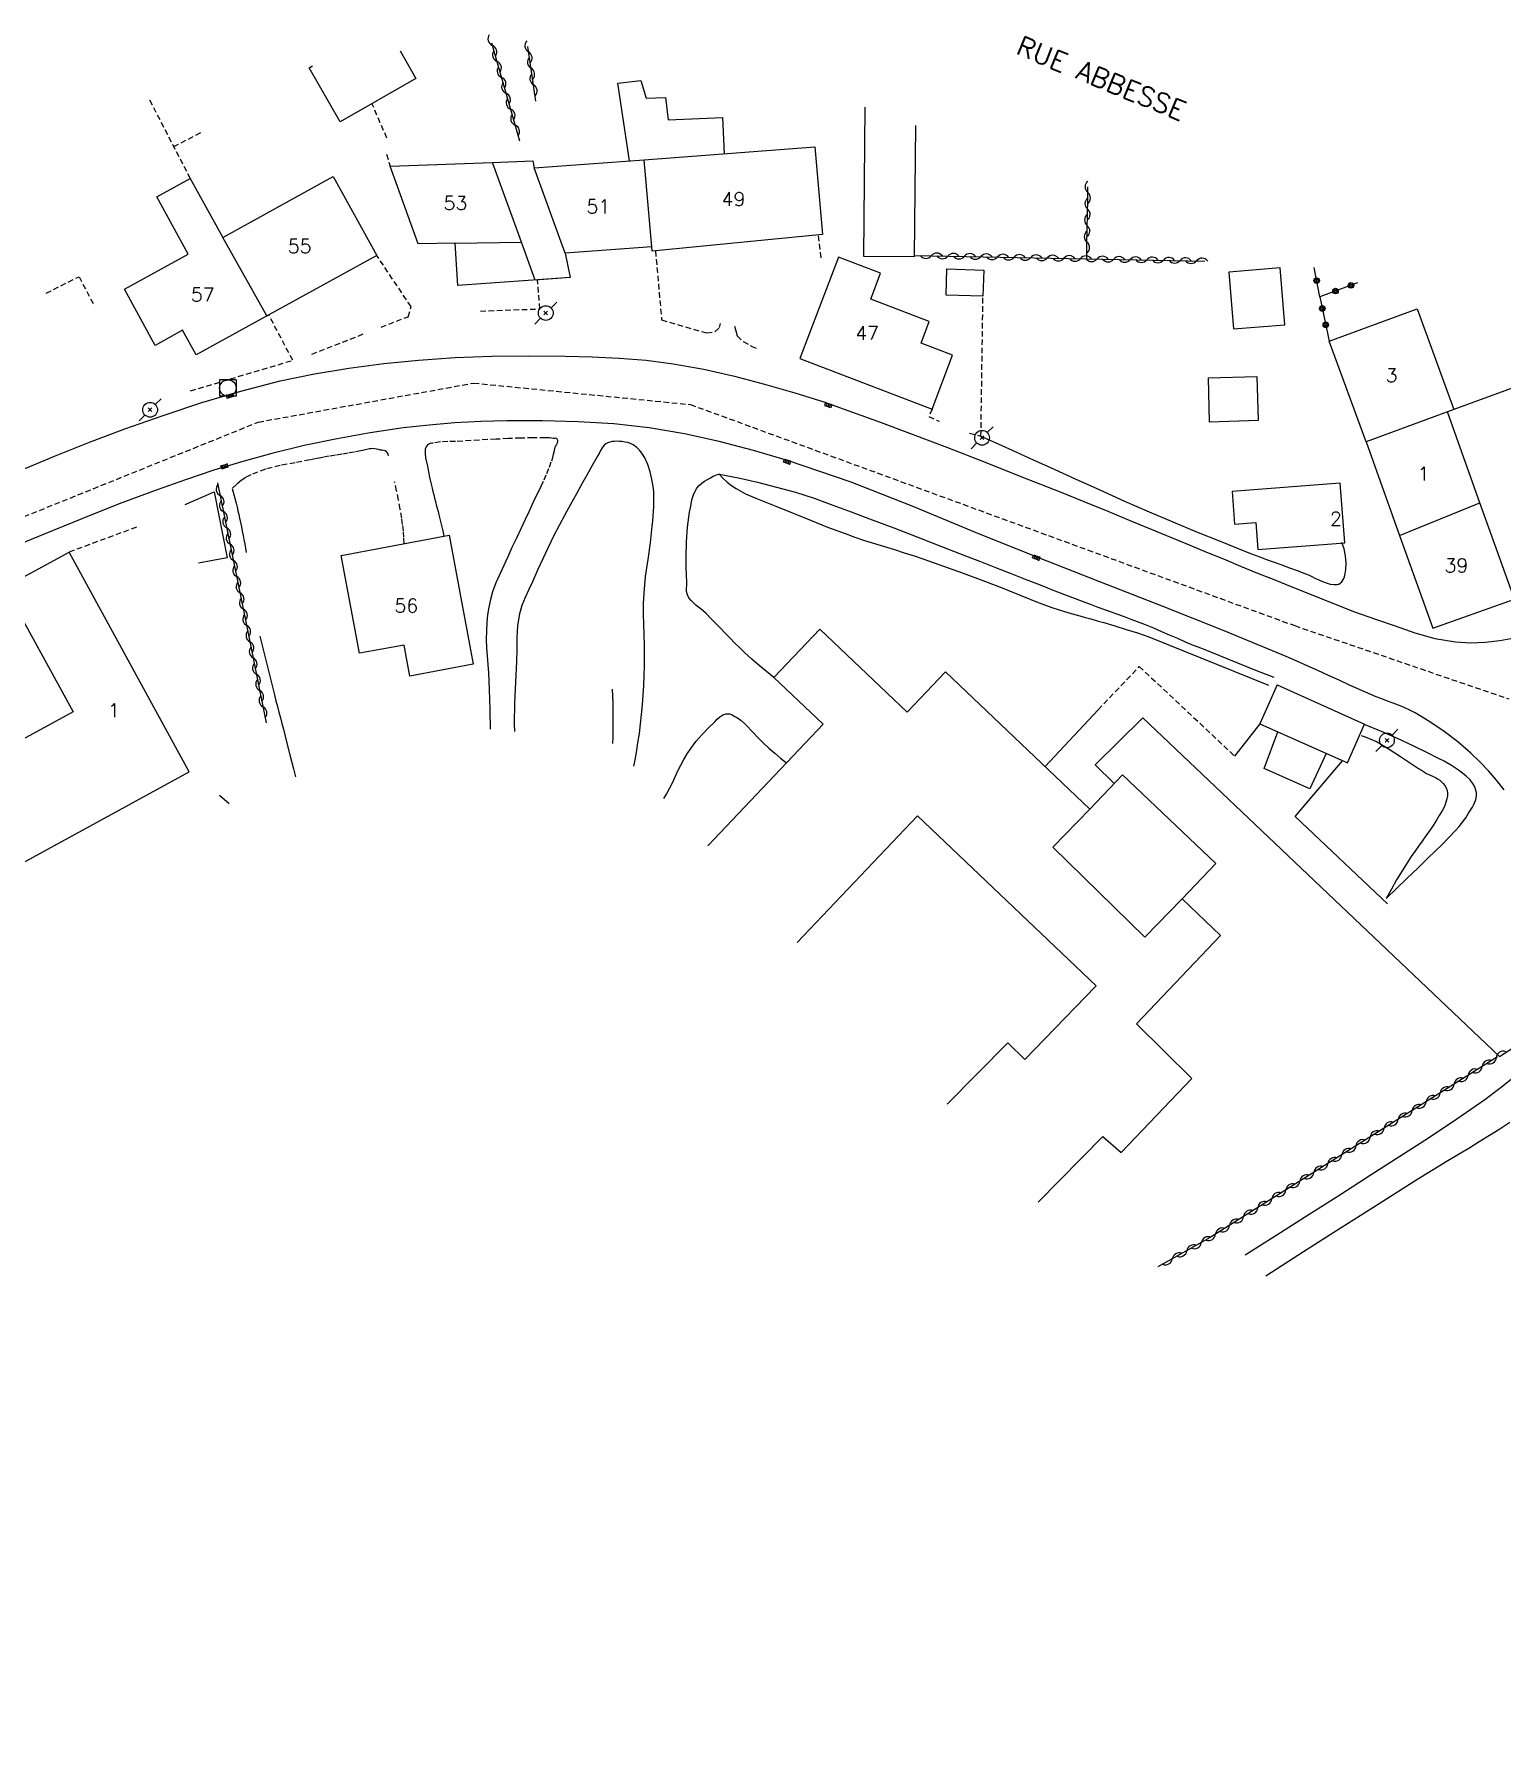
# Model space of a CAD drawing. Header units: millimetres. Extents: x 170000 to 171000, y 147000 to 147937.
# Drawn here: x 170741.3 to 170874, y 147328.8 to 147482.6 of the extents above; entities that cross this region are included whole.
import ezdxf
from ezdxf.enums import TextEntityAlignment as Align

# ---------------------------------------------------------------- set-up
doc = ezdxf.new("R2010")
doc.units = ezdxf.units.MM
doc.linetypes.add('DASHED', pattern=[0.75, 0.5, -0.25])
doc.layers.get('0').update_dxf_attribs({"linetype": 'CONTINUOUS'})
for name, color, linetype in [('w0001', 6, 'DASHED'), ('w0008', 7, 'CONTINUOUS'), ('w0014', 7, 'CONTINUOUS'), ('W0017', 7, 'CONTINUOUS'), ('W0101', 7, 'CONTINUOUS'), ('W0104', 1, 'CONTINUOUS'), ('w0112', 1, 'DASHED'), ('w0211', 2, 'CONTINUOUS'), ('W0214', 2, 'CONTINUOUS'), ('W0300', 7, 'CONTINUOUS'), ('w0310', 3, 'CONTINUOUS'), ('w0323', 7, 'CONTINUOUS'), ('W0401', 7, 'CONTINUOUS'), ('w0420', 7, 'CONTINUOUS'), ('W0473', 7, 'CONTINUOUS'), ('w0989', 7, 'CONTINUOUS'), ('w0991', 7, 'CONTINUOUS'), ('w1102', 7, 'CONTINUOUS')]:
    doc.layers.add(name, color=color, linetype=linetype)
doc.styles.get("Standard").update_dxf_attribs({"font": 'romans.shx', "width": 0.85})

# ---------------------------------------------------------------- blocks, each defined once
blk = doc.blocks.new('T473')
for p, q in [((-0.166667, 0.166667), (0.166667, -0.166667)), ((-0.166667, -0.166667), (0.166667, 0.166667)), ((0.500001, 0.500001), (1.000002, 1.000002)), ((-1.000002, -1.000002), (-0.500001, -0.500001))]:
    blk.add_line(p, q)
blk.add_ellipse((0, 0), major_axis=(0.471405, 0.471405), ratio=1, start_param=5.4977871438, end_param=11.780972451)
blk = doc.blocks.new('T401')
for p, q in [((-0.3, 0.3), (0, 0.3)), ((-0.3, -0.25), (-0.3, 0.3)), ((-0.3, 0.15), (0, 0.15)), ((-0.3, 0), (0, 0)), ((0, 0.3), (0, -0.25)), ((-0.3, -0.15), (0, -0.15)), ((-0.3, -0.25), (-0.3, -0.3)), ((-0.3, -0.3), (0, -0.3)), ((0, -0.3), (0, -0.25))]:
    blk.add_line(p, q)
blk = doc.blocks.new('T420')
for p, q in [((0.75, 0.75), (-0.75, 0.75)), ((-0.75, 0.75), (-0.75, -0.75)), ((0.75, 0.75), (0.75, -0.75)), ((0.75, -0.75), (-0.75, -0.75))]:
    blk.add_line(p, q)
blk.add_ellipse((0, 0), major_axis=(-0.53, 0.53), ratio=1, start_param=3.926991, end_param=10.210176)
blk = doc.blocks.new('t323o')
at = {"color": 0, "linetype": 'Continuous'}
for radius in [0.25, 0.15]:
    blk.add_circle((0, 0), radius, dxfattribs=at)
blk = doc.blocks.new('t310o')
at = {"color": 0, "linetype": 'Continuous'}
for centre, start, end in [((-0.5, 0.38), 216.8699, 323.1304), ((0.5, -0.37), 36.8699, 143.1303)]:
    blk.add_arc(centre, 0.625, start, end, dxfattribs=at)

msp = doc.modelspace()

# ---------------------------------------------------------------- linework, layer by layer
at = {"layer": 'w0001'}
msp.add_lwpolyline([(170577.81, 147328.79), (170622.68, 147371.09), (170667.66, 147403.57), (170714.65, 147428.58), (170761.56, 147447.52), (170781.04, 147451.05), (170800.63, 147449.11), (170855.28, 147429.11), (170874.65, 147422.48)], dxfattribs=at)
at = {"layer": 'w0008'}
for points in [[(170739.96, 147443.1), (170743.12, 147444.43), (170746.29, 147445.71), (170749.5, 147446.91), (170752.96, 147448.12), (170756.45, 147449.28), (170759.97, 147450.33), (170763.53, 147451.24), (170766.64, 147451.88), (170769.76, 147452.4), (170772.9, 147452.81), (170776.05, 147453.13), (170779.36, 147453.37), (170782.67, 147453.49), (170785.99, 147453.52), (170789.3, 147453.49), (170791.75, 147453.42), (170794.19, 147453.3), (170796.63, 147453.11), (170799.07, 147452.8), (170801.85, 147452.3), (170804.61, 147451.67), (170807.35, 147450.95), (170810.07, 147450.17), (170812.7, 147449.34), (170815.3, 147448.43), (170817.88, 147447.47), (170820.46, 147446.51), (170823.88, 147445.22), (170827.28, 147443.89), (170830.67, 147442.55), (170834.07, 147441.2), (170836.22, 147440.33), (170838.37, 147439.45), (170840.52, 147438.56), (170842.66, 147437.68), (170844.21, 147437.05), (170845.75, 147436.41), (170847.3, 147435.77), (170848.84, 147435.14), (170850.39, 147434.5), (170851.93, 147433.87), (170853.48, 147433.24), (170855.03, 147432.62), (170856.91, 147431.86), (170858.79, 147431.1), (170860.68, 147430.37), (170862.59, 147429.69), (170864.36, 147429.08), (170866.14, 147428.47), (170867.96, 147427.96), (170869.82, 147427.64), (170871.17, 147427.57), (170872.51, 147427.63), (170873.84, 147427.78), (170875.16, 147428.02)], [(170874.22, 147414.26), (170873.53, 147415.14), (170872.8, 147415.99), (170872.03, 147416.8), (170871.21, 147417.58), (170870.03, 147418.59), (170868.79, 147419.53), (170867.5, 147420.41), (170866.16, 147421.22), (170865.68, 147421.47), (170865.18, 147421.7), (170864.68, 147421.91), (170864.18, 147422.1), (170863.67, 147422.29), (170863.16, 147422.48), (170862.66, 147422.68), (170862.16, 147422.89), (170861.2, 147423.31), (170860.24, 147423.74), (170859.29, 147424.18), (170858.33, 147424.61), (170857.38, 147425.05), (170856.42, 147425.48), (170855.46, 147425.91), (170854.5, 147426.33), (170848.91, 147428.64), (170843.3, 147430.87), (170837.67, 147433.07), (170832.04, 147435.28), (170826.43, 147437.55), (170820.83, 147439.87), (170815.18, 147442.09), (170809.43, 147444.05), (170806.35, 147444.96), (170803.24, 147445.77), (170800.09, 147446.46), (170796.92, 147446.99), (170793.71, 147447.35), (170790.49, 147447.54), (170787.26, 147447.62), (170784.04, 147447.62), (170781.69, 147447.56), (170779.34, 147447.44), (170777, 147447.25), (170774.66, 147446.99), (170771.67, 147446.55), (170768.68, 147446.01), (170765.72, 147445.39), (170762.78, 147444.69), (170760.15, 147443.97), (170757.55, 147443.16), (170754.97, 147442.3), (170752.41, 147441.4), (170748.98, 147440.12), (170745.59, 147438.76), (170742.21, 147437.37), (170738.83, 147435.99)]]:
    msp.add_lwpolyline(points, dxfattribs=at)
at = {"layer": 'w0014'}
msp.add_lwpolyline([(170826.91, 147446.25), (170828.48, 147445.54), (170830.06, 147444.82), (170831.63, 147444.11), (170833.21, 147443.4), (170835.43, 147442.39), (170837.66, 147441.38), (170839.89, 147440.38), (170842.13, 147439.4), (170844.26, 147438.5), (170846.39, 147437.61), (170848.53, 147436.74), (170850.68, 147435.88), (170851.37, 147435.62), (170852.05, 147435.36), (170852.74, 147435.1), (170853.43, 147434.85), (170854.12, 147434.6), (170854.81, 147434.35), (170855.5, 147434.09), (170856.19, 147433.84), (170856.52, 147433.7), (170856.84, 147433.55), (170857.15, 147433.39), (170857.47, 147433.24), (170857.8, 147433.09), (170858.14, 147432.97), (170858.49, 147432.87), (170858.85, 147432.82), (170858.99, 147432.82), (170859.13, 147432.83), (170859.28, 147432.87), (170859.4, 147432.95), (170859.53, 147433.07), (170859.63, 147433.21), (170859.71, 147433.37), (170859.77, 147433.53), (170859.81, 147433.68), (170859.84, 147433.84), (170859.86, 147434), (170859.89, 147434.17), (170859.92, 147434.8), (170859.87, 147435.43), (170859.74, 147436.05), (170859.53, 147436.64)], dxfattribs=at)
at = {"layer": 'W0017'}
for points in [[(170795.52, 147416.4), (170795.58, 147416.67), (170795.75, 147417.65), (170795.89, 147418.51), (170796.02, 147419.37), (170796.12, 147420.23), (170796.22, 147421.09), (170796.29, 147421.96), (170796.36, 147422.82), (170796.41, 147423.69), (170796.46, 147424.56), (170796.49, 147425.49), (170796.49, 147426.43), (170796.47, 147427.36), (170796.44, 147428.3), (170796.41, 147429.23), (170796.39, 147430.17), (170796.4, 147431.1), (170796.44, 147432.04), (170796.58, 147433.56), (170796.81, 147435.08), (170797.03, 147436.59), (170797.19, 147438.11), (170797.23, 147438.56), (170797.26, 147439), (170797.3, 147439.45), (170797.32, 147439.9), (170797.34, 147440.35), (170797.34, 147440.8), (170797.32, 147441.25), (170797.27, 147441.7), (170797.16, 147442.36), (170797.01, 147443.02), (170796.8, 147443.67), (170796.51, 147444.28), (170796.31, 147444.62), (170796.07, 147444.94), (170795.8, 147445.23), (170795.47, 147445.47), (170795.23, 147445.59), (170794.97, 147445.67), (170794.7, 147445.71), (170794.44, 147445.75), (170794.22, 147445.77), (170794, 147445.79), (170793.77, 147445.78), (170793.55, 147445.75), (170793.36, 147445.7), (170793.18, 147445.63), (170793, 147445.54), (170792.84, 147445.42), (170792.65, 147445.2), (170792.5, 147444.94), (170792.37, 147444.68), (170792.24, 147444.43), (170791.75, 147443.59), (170791.26, 147442.73), (170790.79, 147441.88), (170790.32, 147441.02), (170789.79, 147440.07), (170789.27, 147439.12), (170788.76, 147438.16), (170788.27, 147437.2), (170787.77, 147436.18), (170787.28, 147435.15), (170786.8, 147434.12), (170786.35, 147433.08), (170786.03, 147432.37), (170785.7, 147431.67), (170785.4, 147430.94), (170785.18, 147430.19), (170785.01, 147429.12), (170784.94, 147428.03), (170784.93, 147426.95), (170784.9, 147425.87), (170784.82, 147423.99), (170784.74, 147422.11), (170784.71, 147420.22), (170784.73, 147419.53)], [(170808.18, 147424.42), (170807.51, 147424.96), (170806.85, 147425.51), (170806.2, 147426.07), (170805.56, 147426.65), (170805.11, 147427.09), (170804.66, 147427.52), (170804.22, 147427.97), (170803.79, 147428.42), (170803.36, 147428.87), (170802.92, 147429.32), (170802.49, 147429.77), (170802.05, 147430.22), (170801.83, 147430.42), (170801.6, 147430.61), (170801.37, 147430.79), (170801.14, 147430.97), (170800.91, 147431.17), (170800.69, 147431.39), (170800.5, 147431.64), (170800.36, 147431.91), (170800.28, 147432.19), (170800.27, 147432.48), (170800.3, 147432.76), (170800.3, 147433.03), (170800.28, 147433.72), (170800.26, 147434.4), (170800.24, 147435.09), (170800.25, 147435.78), (170800.27, 147436.23), (170800.29, 147436.68), (170800.31, 147437.13), (170800.34, 147437.58), (170800.37, 147438.03), (170800.42, 147438.48), (170800.48, 147438.93), (170800.56, 147439.37), (170800.66, 147439.93), (170800.77, 147440.48), (170800.95, 147441.04), (170801.21, 147441.55), (170801.42, 147441.79), (170801.66, 147442), (170801.92, 147442.17), (170802.18, 147442.33), (170802.44, 147442.48), (170802.7, 147442.62), (170802.98, 147442.74), (170803.26, 147442.84)], [(170787.13, 147441.73), (170786.76, 147440.98), (170786.4, 147440.22), (170786.04, 147439.47), (170785.69, 147438.72), (170785.29, 147437.87), (170784.9, 147437.03), (170784.5, 147436.18), (170784.12, 147435.33), (170783.76, 147434.55), (170783.39, 147433.77), (170783.04, 147432.98), (170782.75, 147432.17), (170782.56, 147431.48), (170782.41, 147430.79), (170782.3, 147430.09), (170782.22, 147429.39), (170782.19, 147428.63), (170782.18, 147427.87), (170782.21, 147427.11), (170782.26, 147426.36), (170782.32, 147425.6), (170782.37, 147424.85), (170782.42, 147424.1), (170782.45, 147423.34), (170782.5, 147421.54), (170782.53, 147419.75)], [(170837.5, 147421.5), (170832.71, 147416.37)], [(170798.22, 147413.49), (170798.46, 147413.88), (170798.74, 147414.39), (170799.01, 147414.91), (170799.26, 147415.44), (170799.51, 147415.97), (170799.77, 147416.49), (170800.04, 147417.01), (170800.34, 147417.52), (170800.66, 147418.01), (170801.15, 147418.66), (170801.69, 147419.28), (170802.26, 147419.87), (170802.86, 147420.43), (170803.07, 147420.64), (170803.29, 147420.86), (170803.56, 147421.04), (170803.87, 147421.14), (170804.16, 147421.13), (170804.42, 147421.04), (170804.66, 147420.9), (170804.88, 147420.76), (170805.22, 147420.52), (170805.54, 147420.26), (170805.83, 147419.97), (170806.11, 147419.67), (170806.39, 147419.37), (170806.66, 147419.07), (170806.94, 147418.77), (170807.23, 147418.49), (170807.74, 147418.03), (170808.26, 147417.57), (170808.79, 147417.13), (170809.32, 147416.69)], [(170838.96, 147414.83), (170837.25, 147416.51), (170841.55, 147420.76), (170873.79, 147390.14), (170881.99, 147395.42)], [(170852.12, 147420.24), (170849.85, 147417.32)], [(170863.68, 147403.94), (170855.31, 147411.84), (170859.59, 147416.9)], [(170758.05, 147413.78), (170758.93, 147413.02)], [(170882.32, 147394.56), (170881.19, 147393.52), (170880.06, 147392.48), (170878.9, 147391.47), (170877.74, 147390.47), (170876.45, 147389.38), (170875.15, 147388.31), (170873.83, 147387.26), (170872.48, 147386.24), (170869.95, 147384.47), (170867.38, 147382.77), (170864.78, 147381.11), (170862.19, 147379.44), (170859.35, 147377.61), (170856.51, 147375.79), (170853.66, 147373.98), (170850.81, 147372.18)], [(170852.68, 147370.31), (170856.08, 147372.51), (170859.49, 147374.69), (170862.91, 147376.86), (170866.33, 147379.01), (170867.27, 147379.59), (170868.2, 147380.16), (170869.14, 147380.73), (170870.08, 147381.3), (170871.02, 147381.87), (170871.96, 147382.45), (170872.89, 147383.02), (170873.82, 147383.61), (170874.74, 147384.21)]]:
    msp.add_lwpolyline(points, dxfattribs=at)
at = {"layer": 'W0101'}
for points in [[(170796.44, 147471.25), (170811.89, 147472.4)], [(170811.89, 147472.4), (170812.59, 147464.49)], [(170779.37, 147463.7), (170776.03, 147463.65), (170773.5, 147470.66), (170782.75, 147471)], [(170785.36, 147463.79), (170782.75, 147471)], [(170786.52, 147470.51), (170796.44, 147471.25)], [(170754.71, 147455.82), (170752.24, 147454.46), (170749.45, 147459.54), (170755.22, 147462.72), (170752.38, 147467.89), (170755.4, 147469.55), (170758.34, 147464.22)], [(170758.34, 147464.22), (170768.34, 147469.73), (170772.27, 147462.6), (170762.5, 147457.23)], [(170789.3, 147462.79), (170786.52, 147470.51)], [(170812.59, 147464.49), (170797.17, 147462.97), (170797.14, 147463.37), (170789.3, 147462.79)], [(170812.59, 147464.49), (170797.17, 147462.97), (170797.14, 147463.37)], [(170779.37, 147463.7), (170785.36, 147463.79)], [(170797.14, 147463.37), (170789.3, 147462.79)], [(170762.5, 147457.23), (170755.93, 147453.61), (170754.71, 147455.82)], [(170858.39, 147454.85), (170866.34, 147457.76)], [(170861.73, 147445.74), (170858.39, 147454.85)], [(170877.65, 147451.57), (170869.68, 147448.65)], [(170869.68, 147448.65), (170869.09, 147448.44)], [(170872.03, 147440.22), (170869.09, 147448.44)], [(170861.73, 147445.74), (170864.77, 147437.26)], [(170875.15, 147431.52), (170872.03, 147440.22)], [(170864.77, 147437.26), (170867.78, 147428.88)], [(170738.65, 147432.6), (170744.81, 147421.31), (170734.58, 147415.73), (170739.28, 147407.12), (170755.32, 147415.88), (170744.47, 147435.77)], [(170738.65, 147432.6), (170744.47, 147435.77)], [(170867.78, 147428.88), (170875.15, 147431.52)], [(170845.09, 147404.4), (170848.15, 147407.61), (170839.71, 147415.63), (170836.76, 147412.52), (170823.7, 147424.93), (170820.24, 147421.28), (170812.34, 147428.79), (170808.18, 147424.42), (170812.64, 147420.19), (170802.2, 147409.2)], [(170810.3, 147400.46), (170821.17, 147411.9), (170837.34, 147396.55), (170837.28, 147396.49), (170830.87, 147389.87), (170829.33, 147391.39), (170823.85, 147385.83)], [(170832.07, 147376.97), (170837.93, 147382.91), (170839.6, 147381.46), (170845.98, 147388.16), (170840.98, 147393.09), (170848.58, 147401.09), (170845.09, 147404.4)], [(170837.28, 147396.49), (170837.34, 147396.55)]]:
    msp.add_lwpolyline(points, dxfattribs=at)
for points in [[(170824.35, 147453.58), (170821.49, 147454.67), (170822.23, 147456.63), (170816.94, 147458.65), (170817.83, 147460.99), (170814.04, 147462.44), (170810.54, 147453.26), (170822.49, 147448.7), (170824.35, 147453.58)], [(170859.39, 147441.99), (170849.62, 147441.23), (170849.85, 147438.29), (170851.76, 147438.44), (170851.94, 147435.99), (170859.81, 147436.59), (170859.39, 147441.99)], [(170780.99, 147425.62), (170775.26, 147424.55), (170774.74, 147427.36), (170770.7, 147426.61), (170769.06, 147435.47), (170778.82, 147437.28), (170780.99, 147425.62)]]:
    msp.add_lwpolyline(points, close=True, dxfattribs=at)
at = {"layer": 'W0104'}
for points in [[(170774.4, 147481.09), (170775.82, 147478.6)], [(170775.82, 147478.6), (170768.97, 147474.68), (170766.17, 147479.57), (170766.45, 147479.73)], [(170795.14, 147471.15), (170794.06, 147478.17), (170796.16, 147478.4), (170796.64, 147476.83), (170798.38, 147476.88), (170798.61, 147474.85), (170803.54, 147475.06), (170803.7, 147471.79)], [(170816.41, 147476), (170816.29, 147462.53), (170820.91, 147462.49)], [(170820.91, 147462.49), (170821.02, 147474.35)], [(170782.75, 147471), (170786.4, 147471.14), (170786.52, 147470.51)], [(170789.3, 147462.79), (170789.76, 147460.59), (170779.59, 147459.86), (170779.37, 147463.7)], [(170786.59, 147460.36), (170785.36, 147463.79)], [(170789.3, 147462.79), (170789.76, 147460.59), (170786.59, 147460.36)], [(170754.96, 147440.06), (170757.57, 147441.2), (170758.76, 147435.23), (170756.15, 147434.77)], [(170853.69, 147423.75), (170852.12, 147420.24), (170860.04, 147416.7), (170861.6, 147420.21)], [(170853.69, 147423.75), (170861.6, 147420.21)], [(170858.12, 147417.56), (170856.65, 147414.36), (170852.53, 147416.18), (170853.75, 147419.51)]]:
    msp.add_lwpolyline(points, dxfattribs=at)
for points in [[(170823.82, 147461.38), (170827.16, 147461.27), (170827.09, 147458.9), (170823.75, 147459), (170823.82, 147461.38)], [(170849.74, 147455.94), (170854.4, 147456.32), (170853.98, 147461.46), (170849.33, 147461.08), (170849.74, 147455.94)], [(170847.47, 147451.51), (170851.87, 147451.64), (170851.98, 147447.65), (170847.58, 147447.52), (170847.47, 147451.51)]]:
    msp.add_lwpolyline(points, close=True, dxfattribs=at)
at = {"layer": 'w0112'}
for points in [[(170751.73, 147476.65), (170755.4, 147469.55)], [(170773.19, 147473.21), (170771.84, 147476.32)], [(170753.91, 147472.43), (170756.4, 147473.72)], [(170773.14, 147471.74), (170773.5, 147470.66)], [(170812.47, 147462.39), (170812.22, 147464.45)], [(170797.48, 147463), (170798.03, 147456.77), (170802.1, 147455.58), (170802.83, 147455.69), (170803.26, 147456.07), (170803.36, 147456.44)], [(170772.66, 147456.09), (170775.12, 147457.05), (170775.37, 147457.96), (170772.27, 147462.6)], [(170742.37, 147459.18), (170745.35, 147460.67), (170746.74, 147458.01)], [(170781.64, 147457.56), (170787.03, 147457.76), (170786.8, 147460.38)], [(170825.87, 147446.53), (170826.91, 147446.25), (170827.09, 147458.9)], [(170764.67, 147453.11), (170762.5, 147457.23)], [(170766.39, 147453.66), (170771.1, 147455.51)], [(170804.63, 147456.19), (170804.73, 147455.76), (170804.86, 147455.31), (170805.41, 147454.8), (170806.12, 147454.4), (170806.7, 147454.17)], [(170755.44, 147450.35), (170764.67, 147453.11)], [(170822.49, 147448.7), (170822.2, 147448.02), (170823.12, 147447.59)], [(170787.13, 147441.73), (170787.4, 147442.29), (170787.65, 147442.86), (170787.88, 147443.44), (170788.09, 147444.03), (170788.18, 147444.33), (170788.27, 147444.63), (170788.34, 147444.94), (170788.42, 147445.24), (170788.45, 147445.33), (170788.5, 147445.41), (170788.54, 147445.48), (170788.59, 147445.56), (170788.62, 147445.66), (170788.64, 147445.76), (170788.64, 147445.87), (170788.6, 147445.97), (170788.52, 147446.04), (170788.43, 147446.06), (170788.34, 147446.05), (170788.27, 147446.05), (170788.08, 147446.07), (170787.9, 147446.09), (170787.72, 147446.1), (170787.53, 147446.1), (170786.41, 147446.1), (170785.29, 147446.07), (170784.18, 147446.03), (170783.06, 147445.97), (170782.3, 147445.94), (170781.55, 147445.89), (170780.8, 147445.85), (170780.05, 147445.8), (170779.38, 147445.77), (170778.71, 147445.76), (170778.03, 147445.72), (170777.37, 147445.62), (170777.24, 147445.6), (170777.11, 147445.57), (170776.98, 147445.52), (170776.86, 147445.44), (170776.79, 147445.36), (170776.73, 147445.27), (170776.69, 147445.17), (170776.66, 147445.06), (170776.64, 147444.67), (170776.69, 147444.28), (170776.78, 147443.89), (170776.86, 147443.52), (170776.95, 147443.03), (170777.05, 147442.53), (170777.15, 147442.04), (170777.27, 147441.55), (170777.34, 147441.24), (170777.42, 147440.94), (170777.5, 147440.64), (170777.58, 147440.33), (170777.66, 147440.03), (170777.74, 147439.73), (170777.82, 147439.43), (170777.9, 147439.12), (170778.02, 147438.64), (170778.13, 147438.16), (170778.24, 147437.68), (170778.35, 147437.2)], [(170773.32, 147444.48), (170773.31, 147444.58), (170773.27, 147444.68), (170773.22, 147444.76), (170773.14, 147444.84), (170773.02, 147444.91), (170772.88, 147444.95), (170772.74, 147444.97), (170772.61, 147444.99), (170772.44, 147445.03), (170772.26, 147445.07), (170772.09, 147445.1), (170771.91, 147445.12), (170771.77, 147445.11), (170771.63, 147445.09), (170771.5, 147445.07), (170771.37, 147445.04), (170771.24, 147445), (170771.11, 147444.97), (170770.98, 147444.94), (170770.84, 147444.91), (170770.27, 147444.81), (170769.69, 147444.71), (170769.12, 147444.62), (170768.54, 147444.52), (170767.96, 147444.43), (170767.39, 147444.33), (170766.81, 147444.22), (170766.24, 147444.1), (170764.9, 147443.84), (170763.55, 147443.59), (170762.2, 147443.26), (170760.9, 147442.76), (170760.44, 147442.52), (170760, 147442.23), (170759.59, 147441.89), (170759.21, 147441.52)], [(170774.76, 147436.53), (170774.73, 147437.1), (170774.68, 147437.68), (170774.61, 147438.25), (170774.54, 147438.82), (170774.4, 147439.65), (170774.25, 147440.47), (170774.07, 147441.29), (170773.88, 147442.11)], [(170750.54, 147438.01), (170744.47, 147435.77)], [(170837.5, 147421.5), (170841.22, 147425.42), (170849.85, 147417.32)]]:
    msp.add_lwpolyline(points, dxfattribs=at)
at = {"layer": 'w0211'}
for points in [[(170803.24, 147442.81), (170803.58, 147442.44), (170803.95, 147442.1), (170804.34, 147441.78), (170804.76, 147441.5), (170805.62, 147441.02), (170806.54, 147440.64), (170807.46, 147440.29), (170808.37, 147439.93), (170809.92, 147439.28), (170811.48, 147438.64), (170813.04, 147438.02), (170814.62, 147437.43), (170815.5, 147437.12), (170816.39, 147436.82), (170817.28, 147436.54), (170818.18, 147436.26), (170819.08, 147435.99), (170819.97, 147435.71), (170820.86, 147435.42), (170821.75, 147435.13), (170823.53, 147434.5), (170825.3, 147433.85), (170827.07, 147433.19), (170828.83, 147432.52), (170829.39, 147432.3), (170829.95, 147432.08), (170830.5, 147431.85), (170831.06, 147431.62), (170831.62, 147431.39), (170832.18, 147431.17), (170832.74, 147430.95), (170833.31, 147430.75), (170833.89, 147430.56), (170834.47, 147430.38), (170835.06, 147430.21), (170835.65, 147430.05), (170836.24, 147429.89), (170836.83, 147429.73), (170837.42, 147429.56), (170838.01, 147429.39), (170839.03, 147429.08), (170840.05, 147428.77), (170841.07, 147428.45), (170842.08, 147428.1), (170852.91, 147423.72)], [(170852.91, 147423.72), (170852.91, 147423.72)], [(170863.55, 147404.43), (170864.5, 147405.34), (170865.45, 147406.27), (170866.4, 147407.19), (170867.35, 147408.12), (170867.97, 147408.73), (170868.61, 147409.33), (170869.23, 147409.95), (170869.82, 147410.6), (170870.14, 147410.96), (170870.45, 147411.34), (170870.75, 147411.73), (170871.01, 147412.14), (170871.12, 147412.32), (170871.24, 147412.51), (170871.35, 147412.69), (170871.46, 147412.88), (170871.55, 147413.08), (170871.63, 147413.29), (170871.69, 147413.51), (170871.72, 147413.73), (170871.71, 147414.03), (170871.64, 147414.32), (170871.53, 147414.59), (170871.39, 147414.84), (170871.12, 147415.2), (170870.8, 147415.51), (170870.45, 147415.78), (170870.1, 147416.03), (170869.46, 147416.46), (170868.79, 147416.85), (170868.11, 147417.2), (170867.42, 147417.55), (170866, 147418.25), (170864.57, 147418.91), (170863.12, 147419.54), (170861.66, 147420.13)], [(170861.28, 147419.19), (170861.65, 147419.07), (170862.02, 147418.92), (170862.39, 147418.76), (170862.74, 147418.59), (170863.28, 147418.28), (170863.81, 147417.95), (170864.32, 147417.61), (170864.84, 147417.27), (170865.11, 147417.1), (170865.38, 147416.92), (170865.65, 147416.74), (170865.92, 147416.56), (170866.19, 147416.38), (170866.47, 147416.2), (170866.74, 147416.03), (170867.02, 147415.86), (170867.21, 147415.75), (170867.41, 147415.65), (170867.61, 147415.56), (170867.81, 147415.47), (170868.01, 147415.37), (170868.2, 147415.26), (170868.39, 147415.14), (170868.56, 147415), (170868.72, 147414.83), (170868.87, 147414.64), (170868.98, 147414.44), (170869.06, 147414.21), (170869.1, 147413.96), (170869.09, 147413.71), (170869.05, 147413.46), (170868.99, 147413.23), (170868.82, 147412.77), (170868.6, 147412.35), (170868.35, 147411.94), (170868.1, 147411.53), (170867.8, 147411.04), (170867.48, 147410.56), (170867.15, 147410.09), (170866.81, 147409.63), (170866.48, 147409.16), (170866.14, 147408.69), (170865.82, 147408.22), (170865.5, 147407.74), (170864.99, 147406.93), (170864.5, 147406.11), (170864.02, 147405.28), (170863.55, 147404.45)]]:
    msp.add_lwpolyline(points, dxfattribs=at)
at = {"layer": 'W0214'}
msp.add_lwpolyline([(170803.24, 147442.81), (170804.98, 147442.47), (170806.71, 147442.09), (170808.43, 147441.65), (170810.14, 147441.17), (170811.84, 147440.63), (170813.51, 147440.02), (170815.18, 147439.39), (170816.84, 147438.77), (170819.02, 147437.95), (170821.19, 147437.11), (170823.35, 147436.27), (170825.52, 147435.43), (170826.86, 147434.91), (170828.21, 147434.38), (170829.56, 147433.85), (170830.9, 147433.32), (170832.25, 147432.79), (170833.59, 147432.27), (170834.94, 147431.75), (170836.29, 147431.23), (170836.88, 147431.01), (170837.48, 147430.79), (170838.07, 147430.58), (170838.67, 147430.37), (170839.27, 147430.15), (170839.86, 147429.94), (170840.45, 147429.71), (170841.04, 147429.49), (170841.77, 147429.2), (170842.5, 147428.9), (170843.22, 147428.59), (170843.94, 147428.28), (170844.67, 147427.97), (170845.39, 147427.66), (170846.11, 147427.36), (170846.84, 147427.06), (170848.47, 147426.4), (170850.1, 147425.74), (170851.74, 147425.09), (170853.39, 147424.45)], dxfattribs=at)
at = {"layer": 'W0300'}
for points in [[(170759.21, 147441.52, -0.011033), (170759.87, 147438.82, -0.011033), (170760.47, 147435.73)], [(170793.62, 147418.45, 0.017084), (170793.6, 147423.37)]]:
    msp.add_lwpolyline(points, format="xyb", dxfattribs=at)
msp.add_lwpolyline([(170761.69, 147428.17), (170762.02, 147426.84), (170762.35, 147425.5), (170762.69, 147424.17), (170763.03, 147422.84), (170763.16, 147422.32), (170763.29, 147421.8), (170763.43, 147421.29), (170763.56, 147420.77), (170763.69, 147420.26), (170763.83, 147419.74), (170763.96, 147419.23), (170764.09, 147418.71), (170764.41, 147417.44), (170764.73, 147416.16), (170764.91, 147415.44)], dxfattribs=at)
at = {"layer": 'w0310'}
for points in [[(170785.21, 147472.93), (170782.68, 147481.78)], [(170786.67, 147476.55), (170785.93, 147481.48)], [(170836.48, 147462.29), (170836.49, 147463.62), (170836.51, 147464.96), (170836.54, 147466.29), (170836.57, 147467.62), (170836.58, 147468.53), (170836.57, 147468.81)], [(170820.92, 147462.59), (170847.16, 147462.08)], [(170757.87, 147442.03), (170760.35, 147429.92), (170762.27, 147420.31)], [(170873.62, 147390.11), (170847.65, 147373.78), (170842.9, 147371.11)]]:
    msp.add_lwpolyline(points, dxfattribs=at)
at = {"layer": 'w0323'}
for points in [[(170857.56, 147458.85), (170857.03, 147461.51)], [(170860.97, 147460.1), (170857.56, 147458.85)], [(170857.56, 147458.85), (170858.39, 147454.85)]]:
    msp.add_lwpolyline(points, dxfattribs=at)
at = {"layer": 'w1102'}
for points in [[(170797.14, 147463.37), (170796.44, 147471.25)], [(170762.32, 147457.13), (170758.34, 147464.22)], [(170866.34, 147457.76), (170869.68, 147448.65)], [(170869.09, 147448.44), (170861.73, 147445.74)], [(170864.77, 147437.26), (170872.03, 147440.22)], [(170845.09, 147404.4), (170841.74, 147400.95), (170833.41, 147409.08), (170836.76, 147412.52)]]:
    msp.add_lwpolyline(points, dxfattribs=at)

# ---------------------------------------------------------------- block references
at = {"layer": 'w0310'}
for p, rotation in [((170782.73, 147481.59), 105.9562693228075), ((170786, 147481), 98.55183161152492), ((170783.15, 147480.14), 105.9562693228075), ((170786.23, 147479.52), 98.55183161152492), ((170783.56, 147478.7), 105.9562693228075), ((170783.97, 147477.26), 105.9562693228075), ((170786.45, 147478.03), 98.55183161152492), ((170784.38, 147475.82), 105.9562693228075), ((170784.79, 147474.38), 105.9562693228075), ((170836.57, 147468.29), 89.60727175173787), ((170836.55, 147466.79), 88.65651103808938), ((170836.52, 147465.29), 88.91457557594578), ((170836.5, 147463.79), 89.17264012043894), ((170822.42, 147462.56), 358.890591377514), ((170823.92, 147462.53), 358.890591377514), ((170825.42, 147462.51), 358.890591377514), ((170826.91, 147462.48), 358.890591377514), ((170828.41, 147462.45), 358.890591377514), ((170829.91, 147462.42), 358.890591377514), ((170831.41, 147462.39), 358.890591377514), ((170832.91, 147462.36), 358.890591377514), ((170834.41, 147462.33), 358.890591377514), ((170835.91, 147462.3), 358.890591377514), ((170837.41, 147462.27), 358.890591377514), ((170838.91, 147462.24), 358.890591377514), ((170840.41, 147462.21), 358.890591377514), ((170841.91, 147462.19), 358.890591377514), ((170843.41, 147462.16), 358.890591377514), ((170844.91, 147462.13), 358.890591377514), ((170846.41, 147462.1), 358.890591377514), ((170758.1, 147440.89), 281.5627416935848), ((170758.4, 147439.42), 281.5627416935848), ((170758.7, 147437.95), 281.5627416935848), ((170759.01, 147436.48), 281.5627416935848), ((170759.31, 147435.01), 281.5627416935848), ((170759.61, 147433.54), 281.5627416935848), ((170759.91, 147432.07), 281.5627416935848), ((170760.21, 147430.6), 281.5627416935848), ((170760.51, 147429.13), 281.3099324734529), ((170760.8, 147427.66), 281.3099324734529), ((170761.09, 147426.19), 281.3099324734529), ((170761.39, 147424.72), 281.3099324734529), ((170761.68, 147423.25), 281.3099324734529), ((170761.98, 147421.78), 281.3099324734529), ((170873.51, 147390.05), 212.1705722428522), ((170870.97, 147388.45), 212.1705722428522), ((170872.24, 147389.25), 212.1705722428522), ((170868.43, 147386.85), 212.1705722428522), ((170869.7, 147387.65), 212.1705722428522), ((170865.9, 147385.25), 212.1705722428522), ((170867.16, 147386.05), 212.1705722428522), ((170863.36, 147383.66), 212.1705722428522), ((170864.63, 147384.46), 212.1705722428522), ((170862.09, 147382.86), 212.1705722428522), ((170859.55, 147381.26), 212.1705722428522), ((170860.82, 147382.06), 212.1705722428522), ((170857.01, 147379.66), 212.1705722428522), ((170858.28, 147380.46), 212.1705722428522), ((170854.47, 147378.07), 212.1705722428522), ((170855.74, 147378.87), 212.1705722428522), ((170851.93, 147376.47), 212.1705722428522), ((170853.2, 147377.27), 212.1705722428522), ((170849.39, 147374.87), 212.1705722428522), ((170850.66, 147375.67), 212.1705722428522), ((170846.83, 147373.31), 209.3260414080592), ((170848.12, 147374.07), 212.1705722428522), ((170844.21, 147371.85), 209.3260414080592), ((170845.52, 147372.58), 209.3260414080592)]:
    msp.add_blockref('t310o', p, dxfattribs=dict(at, rotation=rotation))
at = {"layer": 'w0323'}
for p, rotation in [((170857.27, 147460.32), 101.2442013763709), ((170860.37, 147459.88), 200.2064224603824), ((170858.97, 147459.37), 200.2064224603824), ((170857.78, 147457.79), 281.7972511750567), ((170858.09, 147456.32), 281.7972511750567)]:
    msp.add_blockref('t323o', p, dxfattribs=dict(at, rotation=rotation))
at = {"layer": 'W0401'}
for p, rotation in [((170759.03, 147449.74), 286.2595838336282), ((170813.05, 147448.91), 251.1134930818719), ((170758.45, 147443.65), 107.3927755098687), ((170809.43, 147444.08), 72.8226199693062), ((170831.97, 147435.4), 68.49736169626061)]:
    msp.add_blockref('T401', p, dxfattribs=dict(at, rotation=rotation))
at = {"layer": 'w0420'}
msp.add_blockref('T420', (170758.81, 147450.6), dxfattribs=at)
at = {"layer": 'W0473'}
for p in [(170787.56, 147457.38), (170751.78, 147448.63), (170827.01, 147446.1), (170863.62, 147418.74)]:
    msp.add_blockref('T473', p, dxfattribs=at)

# ---------------------------------------------------------------- texts
at = {"layer": 'w0989'}
msp.add_text('RUE ABBESSE', height=1.75, rotation=337.8096, dxfattribs=at).set_placement((170829.96, 147480.87))
at = {"layer": 'w0991'}
for s, p in [('53', (170779.39, 147467.33)), ('51', (170792.3, 147467.02)), ('49', (170804.53, 147467.69)), ('55', (170765.3, 147463.43)), ('57', (170756.54, 147459.05)), ('47', (170816.62, 147455.57)), ('3', (170864.04, 147451.75)), ('1', (170866.93, 147442.85)), ('2', (170859.01, 147438.78)), ('39', (170869.9, 147434.55)), ('56', (170774.95, 147430.92)), ('1', (170748.51, 147421.45))]:
    msp.add_text(s, height=1.25, dxfattribs=at).set_placement(p, align=Align.MIDDLE_CENTER)

doc.saveas('drawing.dxf')
